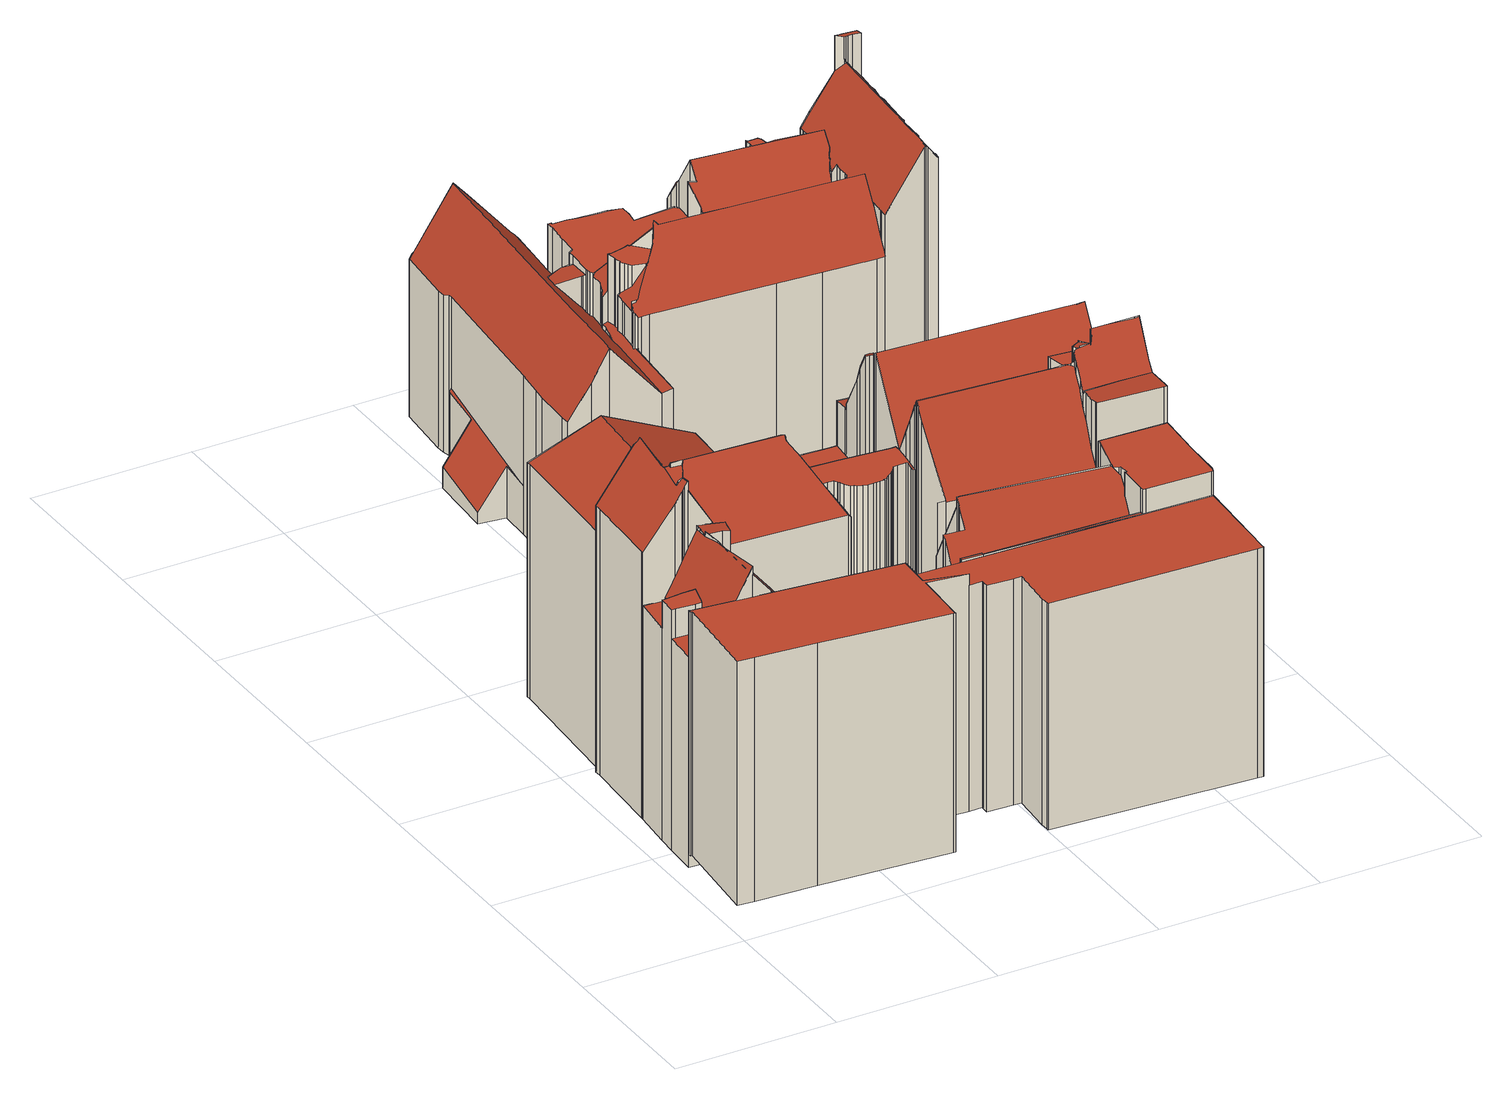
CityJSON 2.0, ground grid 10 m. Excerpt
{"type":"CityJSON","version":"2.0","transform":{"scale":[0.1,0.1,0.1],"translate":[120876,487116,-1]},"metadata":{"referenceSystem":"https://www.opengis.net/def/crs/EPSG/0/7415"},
"CityObjects":{
"building1":{"type":"Building","attributes":{"dak_type":"multiple horizontal","data_area":160.01,"data_coverage":0.941,"geconstateerd":false,"gid":17598297,"h_dak_50p":15.06,"h_dak_70p":15.69,"h_dak_max":18.51,"h_dak_min":2.1,"h_maaiveld":0.719,"kas_warenhuis":false,"lod11_replace":false,"ondergronds_type":"above ground","oorspronkelijkbouwjaar":1620,"pw_actueel":"yes","pw_bron":"ahn3","reconstructie_methode":"tudelft3d-geoflow","reconstruction_skipped":false,"rmse_lod12":1.47,"rmse_lod13":1.52,"rmse_lod22":1.3,"rn":1,"status":"Pand in gebruik","t_run":200.08,"val3dity_codes_lod12":"[]","val3dity_codes_lod13":"[]","val3dity_codes_lod22":"[]"},"children":["building1-1"]},
"building1-1":{"type":"BuildingPart","parents":["building1"],"geometry":[{"type":"Solid","lod":"2.2","boundaries":[[[[0,1,2,3,4,5,6,7,8,9,10,11,12,13,14,15,16,17,18,19,20,21,22,23,24,25]],[[26,20,19,27]],[[27,19,18,28]],[[28,18,17,29]],[[30,16,15,31]],[[32,22,21,33]],[[33,21,20,26,34]],[[35,24,23,36]],[[34,26,37,38]],[[39,13,12,40]],[[41,14,13,39]],[[29,17,16,30]],[[36,23,22,32]],[[42,4,3,43]],[[44,5,4,42]],[[31,15,14,41]],[[45,9,8,46]],[[38,37,47,48]],[[49,25,24,35]],[[50,0,25,49]],[[40,12,11,51]],[[46,8,7,52]],[[53,10,9,45]],[[51,11,10,53]],[[52,7,6,54]],[[55,1,0,50]],[[56,2,1,55]],[[43,3,2,56]],[[57,54,6,5,44]],[[48,47,54,57]],[[50,49,35,36,32,33,34,38,48,57,44,42,43,56,55]],[[40,51,53,45,46,52,54,47,37,26,27,28,29,30,31,41,39]]]],"semantics":{"surfaces":[{"type":"GroundSurface"},{"type":"WallSurface","on_footprint_edge":true},{"type":"WallSurface","on_footprint_edge":false},{"type":"RoofSurface"}],"values":[[0,1,1,1,1,1,1,1,2,1,1,1,1,1,1,1,1,2,1,1,1,1,1,1,1,1,1,1,1,2,3,3]]}}]},
"building2":{"type":"Building","attributes":{"dak_type":"slanted","data_area":138.38,"data_coverage":0.857,"geconstateerd":false,"gid":17598299,"h_dak_50p":14.81,"h_dak_70p":15.86,"h_dak_max":20.34,"h_dak_min":11.14,"h_maaiveld":-0.117,"kas_warenhuis":false,"lod11_replace":false,"ondergronds_type":"above ground","oorspronkelijkbouwjaar":1005,"pw_actueel":"yes","pw_bron":"ahn3","reconstructie_methode":"tudelft3d-geoflow","reconstruction_skipped":false,"rmse_lod12":2.49,"rmse_lod13":1.99,"rmse_lod22":0.692,"rn":1,"status":"Pand in gebruik","t_run":276.85,"val3dity_codes_lod12":"[]","val3dity_codes_lod13":"[]","val3dity_codes_lod22":"[]"},"children":["building2-1"]},
"building2-1":{"type":"BuildingPart","parents":["building2"],"geometry":[{"type":"Solid","lod":"2.2","boundaries":[[[[58,59,60,61,62,63,64,65,66,67,68,69,70,71,72,73,74,75,76,77,78,79,80,81,82,83,84,85,86,87,88,89,90,91,92,93,94,95,96,97,98,99,100]],[[101,84,83,102]],[[103,86,85,104]],[[105,106,107,108]],[[109,72,71,110]],[[111,112,113,114]],[[115,69,68,116]],[[117,118,70,69,115,119]],[[120,97,96,121]],[[122,98,97,120]],[[123,99,98,122]],[[124,63,62,125]],[[126,78,77,127]],[[128,73,72,109]],[[104,85,84,101,129]],[[129,101,130,131]],[[102,83,82,132]],[[132,82,81,133]],[[108,107,134,135]],[[136,89,88,134]],[[137,138,139,140]],[[112,65,64,141]],[[141,64,63,124,142]],[[143,87,86,103]],[[144,90,89,136]],[[116,68,67,145]],[[146,147,148,149]],[[119,115,150,151]],[[152,79,78,126]],[[153,128,154,155]],[[156,157,158,159]],[[160,161,127,162]],[[121,96,95,163]],[[164,74,73,128,153]],[[145,67,66,165]],[[166,93,92,167]],[[168,169,170,171]],[[110,71,70,118]],[[172,173,118,117]],[[162,127,77,76,170]],[[174,61,60,175]],[[176,125,62,61,174]],[[159,158,161,160]],[[151,150,177,178]],[[178,177,179,180]],[[180,179,181,182]],[[183,58,100,184]],[[185,80,79,152]],[[133,81,80,185]],[[186,187,188,189,190]],[[155,154,188,187]],[[190,189,173,172]],[[191,192,187,186]],[[193,194,195,196,197]],[[198,199,200]],[[194,193,200]],[[182,181,192,191]],[[199,198,201,202]],[[202,201,169,168]],[[203,204,205]],[[138,137,203]],[[205,204,106,105]],[[142,124,157,156]],[[206,207,175,208]],[[171,170,76,75,209,210]],[[210,209,211,212]],[[209,75,74,164]],[[212,211,213,214]],[[214,213,195,194]],[[165,66,65,112,111]],[[197,196,215]],[[114,113,215]],[[216,91,90,144]],[[167,92,91,216]],[[217,218,147,146]],[[163,95,94,219,220]],[[207,221,218,217]],[[220,219,222,223]],[[219,94,93,166]],[[223,222,204]],[[140,139,224,225]],[[208,175,60,59,226]],[[226,59,58,183]],[[225,224,227,228]],[[228,227,221,207,206]],[[149,148,229,125,176]],[[184,100,99,123]],[[131,130,229,148]],[[135,134,88,87,143]],[[114,215,196,195,213,211,209,164,153,155,187,192,181,179,177,230,145,165,111]],[[162,170,169,201,198,200,193,197,215,113,112,141,142,156,159,160]],[[230,177,150,115,116,145]],[[133,185,152,126,127,161,158,157,124,125,229,130,101,102,132]],[[173,189,188,154,128,109,110,118]],[[182,191,186,190,172,117,119,151,178,180]],[[212,214,194,200,199,202,168,171,210]],[[207,217,146,149,176,174,175]],[[106,204,222,219,166,167,216,144,136,134,107]],[[140,225,228,206,208,226,183,184,123,122,120,121,163,220,223,204,203,137]],[[138,203,205,105,108,135,143,103,104,129,131,148,147,218,221,227,224,139]]]],"semantics":{"surfaces":[{"type":"GroundSurface"},{"type":"WallSurface","on_footprint_edge":true},{"type":"WallSurface","on_footprint_edge":false},{"type":"RoofSurface"}],"values":[[0,1,1,2,1,2,1,1,1,1,1,1,1,1,1,2,1,1,2,1,2,1,1,1,1,1,2,2,1,2,2,2,1,1,1,1,2,1,2,1,1,1,2,2,2,2,1,1,1,2,2,2,2,2,2,2,2,2,2,2,2,2,2,2,1,2,1,2,2,1,2,2,1,1,2,1,2,2,1,2,2,1,1,2,2,2,1,2,1,3,3,3,3,3,3,3,3,3,3,3]]}}]},
"building3":{"type":"Building","attributes":{"dak_type":"slanted","data_area":132.57,"data_coverage":0.832,"geconstateerd":false,"gid":17598173,"h_dak_50p":18.1,"h_dak_70p":18.84,"h_dak_max":20.71,"h_dak_min":7.08,"h_maaiveld":-0.118,"kas_warenhuis":false,"lod11_replace":false,"ondergronds_type":"above ground","oorspronkelijkbouwjaar":1905,"pw_actueel":"yes","pw_bron":"ahn3","reconstructie_methode":"tudelft3d-geoflow","reconstruction_skipped":false,"rmse_lod12":1.97,"rmse_lod13":1.6,"rmse_lod22":0.291,"rn":1,"status":"Pand in gebruik","t_run":488.48,"val3dity_codes_lod12":"[]","val3dity_codes_lod13":"[]","val3dity_codes_lod22":"[]"},"children":["building3-1"]},
"building3-1":{"type":"BuildingPart","parents":["building3"],"geometry":[{"type":"Solid","lod":"2.2","boundaries":[[[[231,232,233,234,235,236,237,238,239,240,241,242,243,244,245,246,247,248,249,250,251,252,253,254,255,256,257,258,259,260,261,262,263,264,265,266,267,268,269,270,271,272,273,274,275,71,276,277,278,279,280,281,282,283,284,285,286,287,288,289,290,291,292,293,294,295,296,297,298,299,300,301,302,303,96,95,304,305,306,305,307,308]],[[309,240,239,310]],[[311,266,265,312]],[[313,255,254,314]],[[315,256,255,313]],[[316,253,252,317]],[[317,252,251,318]],[[319,250,249,320]],[[320,249,248,321]],[[321,248,247,322]],[[323,245,244,324]],[[325,238,237,326]],[[327,328,329]],[[330,288,287,328,327]],[[331,257,256,315]],[[332,286,285,333]],[[334,271,270,335]],[[314,254,253,316]],[[326,237,236,336]],[[337,234,233,338]],[[339,338,233,232,340]],[[341,267,266,311]],[[342,291,290,343]],[[344,345,346]],[[347,348,292,291,342]],[[324,244,243,349]],[[350,242,241,351]],[[352,232,231,353]],[[354,306,355]],[[356,305,306,354]],[[357,303,302,358]],[[359,235,234,337]],[[355,306,305,360]],[[340,232,352]],[[361,362,363,364]],[[349,243,242,350]],[[365,308,366]],[[367,368,369,370]],[[371,298,297,372]],[[373,374,372,375]],[[376,275,274,377]],[[378,283,282,379]],[[380,284,283,378]],[[381,280,279,382]],[[383,264,263,384]],[[379,282,281,385]],[[386,272,271,334,387]],[[388,389,390,391]],[[385,281,280,381]],[[392,261,260,393]],[[360,305,304,394]],[[395,396,397]],[[382,279,278,398]],[[399,400,401]],[[401,400,402,403]],[[404,368,367]],[[403,402,404,367]],[[405,406,374,373]],[[407,299,298,371]],[[408,409,400,399]],[[410,296,295,411,412]],[[412,411,413,414]],[[391,390,415,416]],[[417,418,419]],[[420,421,422]],[[397,396,423,424]],[[425,426,427,428,429]],[[430,431,432]],[[433,434,435,436]],[[437,438,439]],[[438,437,440,441]],[[442,443,444,445]],[[446,447,445,448]],[[448,445,444,362,361]],[[426,449,406,405,450]],[[450,405,451,452]],[[312,265,264,383]],[[453,276,71,454]],[[398,278,277,455]],[[333,285,284,380]],[[328,287,286,332]],[[416,415,395]],[[456,394,304,95,457]],[[414,413,443,442]],[[411,295,294,458]],[[459,460,461,462]],[[463,464,436,465]],[[457,95,96,466]],[[466,96,303,357]],[[467,300,299,407,468]],[[469,470,471,472]],[[470,469,473]],[[474,475,338,339]],[[476,477,478]],[[366,308,307,479]],[[353,231,308,365]],[[480,481,329]],[[336,236,235,359]],[[318,251,250,319]],[[482,483,484]],[[322,247,246,485]],[[485,246,245,323]],[[310,239,238,325]],[[455,277,276,453]],[[486,487,488]],[[477,476,431,430]],[[489,268,267,341]],[[468,407,449,426,425]],[[345,490,419]],[[491,492,394,456]],[[424,423,421,420]],[[422,421,490,345,344]],[[473,493,418,417]],[[494,259,258,495]],[[487,486,389]],[[472,471,488]],[[496,269,268,489]],[[458,294,293,497]],[[498,499,481,480]],[[343,290,289,500]],[[500,289,288,330]],[[501,499,498]],[[502,262,261,392]],[[335,270,269,496]],[[454,71,275,376]],[[503,273,272,386]],[[377,274,273,503]],[[387,334,389,388]],[[493,473,504]],[[384,263,262,502]],[[495,258,257,331]],[[393,260,259,494]],[[439,505,506]],[[507,508,509,510]],[[370,369,441,511]],[[511,441,440,508,507]],[[358,464,463]],[[512,301,300,467]],[[358,302,301,512]],[[375,372,297,296,410]],[[462,461,492,491]],[[465,436,435,460,459]],[[510,509,434,433]],[[351,241,240,309]],[[479,307,305,356]],[[364,513,404,402]],[[514,515,409,408]],[[363,513,364]],[[428,427,516,517,518]],[[452,451,516,427]],[[429,428,515,514]],[[518,517,447,519]],[[519,447,446]],[[497,293,292,348]],[[483,482,348,347]],[[520,521,475,474]],[[521,520,484]],[[417,419,490,421,423,396,395,415,390,389,486,488,471,470,473]],[[339,340,352,353,506,505,439,438,441,369,368,404,513,363,362,444,443,413,411,458,497,348,482,484,520,474]],[[445,447,517,516,451,405,373,375,410,412,414,442]],[[379,522,346,345,419,418,493,504,523,524,525,526,333,380,378]],[[449,407,371,372,374,406]],[[398,455,453,454,376,377,503,386,387,388,391,416,395,397,424,420,422,344,346,522,379,385,381,382]],[[527,528,529,487,389,334,335,496,489]],[[430,530,472,488,487,529,528,527,489,341,531,532,533,478,477]],[[327,329,481,499,501,534,392,393,494,495,331,315,313,314,316,317,318,319,320,321,322,485,323,324,349,350,351,309,310,325,326,336,359,337,338,475,521,484,483,347,342,343,500,330]],[[524,523,504,473,469,472,530,430,432,535,536,537,538,498,480,329,328,332,333,526,525]],[[476,478,533,532,531,341,311,312,383,384,502,392,534,501,498,538,537,536,535,432,431]],[[409,515,428,518,519,446,448,361,364,402,400]],[[506,353,365,366,479,356,354,355,360,394,492,461,460,435,434,509,508,440,437,439]],[[462,491,456,457,466,357,358,463,465,459]],[[403,367,370,511,507,510,433,436,464,358,512,467,468,425,429,514,408,399,401]],[[452,427,426,450]]]],"semantics":{"surfaces":[{"type":"GroundSurface"},{"type":"WallSurface","on_footprint_edge":true},{"type":"WallSurface","on_footprint_edge":false},{"type":"RoofSurface"}],"values":[[0,1,1,1,1,1,1,1,1,1,1,1,2,1,1,1,1,1,1,1,1,1,1,2,1,1,1,1,1,1,1,1,1,1,2,1,1,2,1,2,1,1,1,1,1,1,1,2,1,1,1,2,1,2,2,2,2,2,1,2,1,2,2,2,2,2,2,2,2,2,2,2,2,2,2,2,1,1,1,1,1,2,1,2,1,2,2,1,1,1,2,2,2,2,1,1,2,1,1,2,1,1,1,1,2,2,1,2,2,2,2,2,2,1,2,2,1,1,2,1,1,2,1,1,1,1,1,2,2,1,1,1,2,2,2,2,2,1,1,1,2,2,2,1,1,2,2,2,2,2,2,2,2,1,2,2,2,3,3,3,3,3,3,3,3,3,3,3,3,3,3,3,3]]}}]},
"building4":{"type":"Building","attributes":{"dak_type":"slanted","data_area":224.18,"data_coverage":0.897,"geconstateerd":false,"gid":17597511,"h_dak_50p":15.07,"h_dak_70p":15.88,"h_dak_max":18.97,"h_dak_min":2.11,"h_maaiveld":0.057,"kas_warenhuis":false,"lod11_replace":false,"ondergronds_type":"above ground","oorspronkelijkbouwjaar":1005,"pw_actueel":"yes","pw_bron":"ahn3","reconstructie_methode":"tudelft3d-geoflow","reconstruction_skipped":false,"rmse_lod12":2.66,"rmse_lod13":3.44,"rmse_lod22":0.297,"rn":1,"status":"Pand in gebruik","t_run":385.33,"val3dity_codes_lod12":"[]","val3dity_codes_lod13":"[]","val3dity_codes_lod22":"[]"},"children":["building4-1"]},
"building4-1":{"type":"BuildingPart","parents":["building4"],"geometry":[{"type":"Solid","lod":"2.2","boundaries":[[[[539,540,541,542,543,544,545,546,547,548,549,550,551,552,553,554,555,556,557,558,559,560,561,562,563,564,565,566,567,568,569,570,571,572,573,574,575,576,577,578,579,580,581,582,583,584,585,586,587,588,589,590,591]],[[592,545,544,593,594]],[[595,567,566,596]],[[597,595,598,599]],[[600,599,598,601,602]],[[603,563,562,604]],[[605,564,563,603]],[[606,591,590,607]],[[608,549,548,609]],[[610,577,576,611]],[[609,548,547,612]],[[613,571,570,614]],[[615,578,577,610]],[[616,540,539,617]],[[618,550,549,608]],[[619,585,584,620]],[[612,547,546,621]],[[621,546,545,592]],[[622,553,552,623]],[[624,623,552,551,625]],[[596,566,565,626]],[[626,565,564,605]],[[625,551,550,618]],[[627,628,623,624]],[[629,554,553,622]],[[630,572,571,613]],[[607,590,589,631]],[[631,589,588,632]],[[633,556,555,634]],[[611,576,575,635]],[[620,584,583,636]],[[637,558,557,638]],[[636,583,582,639]],[[640,641,560,559,642]],[[643,587,586,644]],[[645,646,644,647]],[[632,588,587,643]],[[634,555,554,629]],[[648,579,578,615]],[[649,581,580,650]],[[650,580,579,648]],[[635,575,574,651]],[[638,557,556,633]],[[652,653,654,655]],[[656,657,646,645]],[[647,644,586,585,619]],[[658,541,540,616]],[[659,543,542,660]],[[660,542,541,658]],[[617,539,591,606]],[[661,662,599,600]],[[602,601,663,664]],[[664,663,665,666]],[[667,668,662,661]],[[669,670,668,667]],[[671,672,670,669]],[[614,570,569,672,671]],[[639,582,581,649]],[[673,674,675,657,656]],[[676,677,674,673]],[[655,654,675,674]],[[677,676,678]],[[679,568,567,595,597]],[[594,593,680,681]],[[593,544,543,659]],[[682,573,572,630]],[[651,574,573,682]],[[666,665,641,640]],[[683,561,560,641]],[[604,562,561,683]],[[672,569,568,679]],[[681,680,628,627]],[[684,637,653,652]],[[642,559,558,637,684]],[[625,618,608,609,612,621,592,685,686]],[[634,629,622,623,628,680,593,659,660,658,616,617,606,607,631,632,643,644,646,657,675,654,653,637,638,633]],[[594,681,627,624,625,686,685,592]],[[649,687,688,689,690,614,671,669,667,639]],[[651,682,630,613,614,690,689,688,687,649,650,648,615,610,611,635]],[[604,683,641,665,663,601,598,595,596,626,605,603]],[[691,692,693,678,676,673,656,645,647,619,620,636,639,667,661,600,602,664]],[[672,679,597,599,662,668,670]],[[642,684,652,655,674,677,678,693,692,691,664,666,640]]]],"semantics":{"surfaces":[{"type":"GroundSurface"},{"type":"WallSurface","on_footprint_edge":true},{"type":"WallSurface","on_footprint_edge":false},{"type":"RoofSurface"}],"values":[[0,1,1,2,2,1,1,1,1,1,1,1,1,1,1,1,1,1,1,1,1,1,1,2,1,1,1,1,1,1,1,1,1,1,1,2,1,1,1,1,1,1,1,2,2,1,1,1,1,1,2,2,2,2,2,2,1,1,2,2,2,2,1,2,1,1,1,2,1,1,1,2,2,1,3,3,3,3,3,3,3,3,3]]}}]},
"building5":{"type":"Building","attributes":{"dak_type":"slanted","data_area":269.65,"data_coverage":0.831,"geconstateerd":false,"gid":17598532,"h_dak_50p":14.29,"h_dak_70p":15.62,"h_dak_max":22,"h_dak_min":2.66,"h_maaiveld":0.9,"kas_warenhuis":false,"lod11_replace":false,"ondergronds_type":"above ground","oorspronkelijkbouwjaar":1905,"pw_actueel":"yes","pw_bron":"ahn3","reconstructie_methode":"tudelft3d-geoflow","reconstruction_skipped":false,"rmse_lod12":2.62,"rmse_lod13":2.63,"rmse_lod22":0.707,"rn":1,"status":"Pand in gebruik","t_run":697.75,"val3dity_codes_lod12":"[]","val3dity_codes_lod13":"[]","val3dity_codes_lod22":"[]"},"children":["building5-1"]},
"building5-1":{"type":"BuildingPart","parents":["building5"],"geometry":[{"type":"Solid","lod":"2.2","boundaries":[[[[694,695,696,697,698,699,700,701,702,703,704,705,706,707,708,709,710,711,712,713,714,715,716,717,718,719,720,721,722,723,724,725,726,727,728,729,730,731,732,733,734,735,736,737,738,739,740,741,742,743,744,745,746,747,748,749,750,751,752,753,754,755,756,757,758,759,760,761,762,763,764,765,766,767,768,769,770,771,772]],[[773,709,708,774]],[[775,746,745,776]],[[777,778,738,737,779]],[[780,710,709,773]],[[781,711,710,780]],[[782,724,723,783]],[[784,721,720,785]],[[786,756,755,787]],[[788,765,764,789]],[[790,759,758,791]],[[776,745,744,792]],[[793,701,700,794]],[[795,796,707,706,797]],[[798,799,800,801]],[[802,748,747,803]],[[804,805,806,807]],[[808,713,712,809]],[[810,714,713,808,811]],[[812,718,717,813]],[[809,712,711,781]],[[814,815,778,777]],[[816,740,739,817]],[[818,819,820]],[[821,822,823]],[[824,704,703,825]],[[825,703,702,826]],[[827,705,704,824]],[[797,706,705,827]],[[774,708,707,796]],[[828,829,830,831]],[[832,698,697,833]],[[834,835,836]],[[837,838,839,840,841]],[[838,742,741,842]],[[826,702,701,793]],[[794,700,699,843]],[[844,845,846]],[[847,848,849,850]],[[851,852,853]],[[854,855,856,857]],[[858,734,733,859]],[[850,849,770,769,860]],[[861,862,848,847]],[[863,864,862,861]],[[865,771,770,849]],[[864,863,846]],[[866,867,868,869]],[[870,871,872,873]],[[873,872,874,875]],[[860,769,768,876]],[[876,768,767,877]],[[878,763,762,879]],[[877,767,766,880]],[[880,766,765,788]],[[881,882,871,870]],[[883,732,731,884]],[[885,886,884,887]],[[779,737,736,888,889]],[[890,735,734,858,891]],[[892,893,894,895]],[[792,744,743,896]],[[817,739,738,778]],[[896,743,742,838,837]],[[822,821,897,898]],[[899,900,901,902]],[[903,904,886,885]],[[891,858,905,906]],[[906,905,907,908]],[[909,910,819,818]],[[911,912,913,914]],[[914,913,915]],[[916,833,697,696,917]],[[918,719,718,812]],[[785,720,719,918]],[[917,696,695,919]],[[920,694,772,921]],[[922,923,924,925]],[[926,927,928,929]],[[930,931,932,933]],[[934,935,815,814]],[[889,888,910,909]],[[888,736,735,890]],[[893,892,853]],[[936,937,938,939]],[[939,938,940,941,942]],[[943,816,944,945]],[[946,947,915]],[[841,840,799,798]],[[811,808,796,795]],[[948,949,950,951]],[[952,953,954]],[[955,956,957,958,959]],[[960,961,962]],[[963,964,965,966]],[[929,928,967,834]],[[968,969,970,971]],[[972,973,974,975]],[[951,950,973,972]],[[813,717,716,976]],[[921,772,771,865]],[[976,716,715,977]],[[978,979,927,926]],[[980,727,726,981]],[[982,983,912,911]],[[984,985,986,987]],[[801,800,988,989]],[[989,988,803,990]],[[990,803,747,746,775]],[[840,839,991]],[[992,751,750,993]],[[994,749,748,802]],[[995,753,752,996]],[[997,998,754,753,995]],[[843,699,698,832]],[[999,1000,1001,1002]],[[1002,1001,1003,1004]],[[1005,1006,1007]],[[1004,1003,1006,1005]],[[977,715,714,810]],[[845,844,961,960]],[[1008,1009,1010]],[[869,868,1009,1008]],[[975,974,1000,999]],[[1011,1012,954]],[[971,970,953,952]],[[1013,852,851,969,968]],[[852,1013,1014]],[[859,733,732,883]],[[1015,1016,867,866]],[[787,755,754,998]],[[987,986,998,997]],[[835,834,967,964,963]],[[966,965,833,916]],[[1017,1018,1019,855,854]],[[791,758,757,985,984]],[[1020,760,759,790]],[[919,695,694,920]],[[1021,1022,1023]],[[1022,1021,935,934]],[[945,944,947,946]],[[842,741,740,816,943]],[[996,752,751,992]],[[1024,1025,949,948]],[[1025,1026,805,804]],[[908,907,1026,1025,1024]],[[933,932,1027]],[[1028,1029,882,881]],[[1029,1028,1030]],[[983,982,1031]],[[1032,725,724,782]],[[1033,1034,1035]],[[1036,1037,1038,1039]],[[1040,1041,956,955]],[[1042,1043,1041,1040]],[[941,940,931,930]],[[942,941,957,956]],[[895,894,1043,1042]],[[1044,1045,923,922]],[[831,830,1046,1047,1048]],[[1048,1047,1045,1044]],[[1049,1050,1051]],[[855,1019,1052,1053]],[[1053,1052,1050,1049]],[[898,897,1054,856]],[[857,856,1054,1037,1036]],[[875,874,1016,1015]],[[1055,730,729,1056]],[[959,958,829,828]],[[1034,1057,1058,1059]],[[1039,1038,1057,1034,1033]],[[1060,1061,1018,1017]],[[902,901,1061,1060]],[[783,723,722,1062]],[[1062,722,721,784]],[[789,764,763,878]],[[1063,761,760,1020]],[[1064,1065,900,899]],[[981,726,725,1032,1066]],[[1066,1032,1065,1064]],[[1067,728,727,980]],[[1056,729,728,1067]],[[887,884,731,730,1055]],[[1047,1046,979,978]],[[807,806,904,903]],[[925,924,1012,1011]],[[1059,1058,937,936]],[[879,762,761,1063]],[[985,757,756,786]],[[993,750,749,994]],[[841,798,801,989,990,775,776,792,896,837]],[[808,809,781,780,773,774,796]],[[879,1063,1020,790,791,984,987,997,995,996,992,993,994,802,803,988,800,799,840,991,1068,1069,1070,876,877,880,788,789,878]],[[810,811,795,797,827,824,825,826,793,1071,1072,1073,1074,785,918,812,813,976,977]],[[919,920,921,865,849,848,862,864,846,845,1014,1013,968,971,952,954,1075,1076,836,835,963,966,916,917]],[[1022,934,814,777,779,889,909,818,820,1023]],[[935,1021,1023,820,819,910,888,890,891,906,908,1024,948,1077,1078,1079,1080,1081,911,914,915,947,944,816,817,778,815]],[[1029,1030,1031,982,911,1081,1080,1079,1078,1077,948,951,972,975,999,1082,1083,1084,1085,871,882]],[[923,1045,1047,978,926,929,834,836,1076,1075,954,1012,924]],[[1048,1044,922,925,1011,954,953,970,969,851,853,892,895,1042,1040,955,959,828,831]],[[898,856,855,1053,1049,1051,823,822]],[[1016,874,872,871,1085,1084,1083,1082,999,1002,1004,1005,1007,1086,1010,1009,868,867]],[[1087,1035,893,853,852,1014,845,960,962,1008,1010,1086,1007,1006,1003,1088]],[[1059,936,939,942,956,1041,1043,894,893,1035,1034]],[[932,931,940,938,937,1058,1057,1038,1037,1054,897,821,823,1051,1050,1052,1019,1018,1061,901,900,1065,1032,782,783,1062,784,785,1074,1073,1072,1071,793,794,1089,1090,1091,1027]],[[904,806,805,1026,907,905,858,859,883,884,886]],[[873,875,1015,866,869,1008,962,961,844,846,863,861,847,850,860,876,1070,1069,1068,991,839,838,842,943,945,946,915,913,912,983,1031,1030,1028,881,870]],[[979,1046,830,829,958,957,941,930,933,1027,1091,1090,1089,794,843,832,833,965,964,967,928,927]],[[807,903,885,887,1055,1056,1067,980,981,1066,1064,899,902,1060,1017,854,857,1036,1039,1033,1035,1087,1088,1003,1001,1000,974,973,950,949,1025,804]],[[985,786,787,998,986]]]],"semantics":{"surfaces":[{"type":"GroundSurface"},{"type":"WallSurface","on_footprint_edge":true},{"type":"WallSurface","on_footprint_edge":false},{"type":"RoofSurface"}],"values":[[0,1,1,1,1,1,1,1,1,1,1,1,1,1,2,1,2,1,1,1,1,2,1,2,2,1,1,1,1,1,2,1,2,2,1,1,1,2,2,2,2,1,1,2,2,1,2,2,2,2,1,1,1,1,1,2,1,2,1,1,2,1,1,1,2,2,2,2,2,2,2,2,1,1,1,1,1,2,2,2,2,2,1,2,2,2,2,2,2,2,2,2,2,2,2,2,2,2,2,1,1,1,2,1,2,2,2,2,1,2,1,1,1,1,1,2,2,2,2,1,2,2,2,2,2,2,2,2,1,2,1,2,2,2,2,1,1,1,2,2,2,1,1,2,2,2,2,2,2,2,1,2,2,2,2,2,2,2,2,2,2,2,2,2,2,2,2,1,2,2,2,2,2,1,1,1,1,2,1,2,1,1,1,2,2,2,2,1,1,1,3,3,3,3,3,3,3,3,3,3,3,3,3,3,3,3,3,3,3,3]]}}]}
},
"vertices":[
[19,22,17],[9,23,17],[14,81,17],[13,81,17],[13,83,17],[14,83,17],[142,74,17],[324,62,17],[326,62,17],[323,4,17],[323,2,17],[319,2,17],[194,10,17],[194,11,17],[194,16,17],[196,42,17],[191,42,17],[175,43,17],[175,47,17],[175,48,17],[167,48,17],[141,50,17],[139,15,17],[139,14,17],[138,14,17],[57,20,17],[167,48,158],[175,48,158],[175,47,158],[175,43,158],[191,42,158],[196,42,158],[139,15,166],[141,50,166],[167,48,165],[138,14,166],[139,14,166],[141,53,157],[141,53,166],[194,11,158],[194,10,158],[194,16,158],[13,83,169],[13,81,169],[14,83,169],[323,4,160],[326,62,161],[142,73,157],[142,73,166],[57,20,168],[19,22,169],[319,2,160],[324,62,161],[323,2,160],[142,74,157],[9,23,169],[14,81,169],[142,74,166],
[325,62,9],[286,65,9],[284,65,9],[189,71,9],[176,72,9],[88,78,9],[62,80,9],[51,80,9],[35,81,9],[27,82,9],[13,83,9],[14,103,9],[15,115,9],[17,140,9],[29,139,9],[30,139,9],[48,138,9],[49,138,9],[66,136,9],[92,135,9],[104,134,9],[124,133,9],[143,131,9],[141,100,9],[140,96,9],[142,96,9],[177,94,9],[190,93,9],[190,99,9],[190,100,9],[190,102,9],[192,128,9],[194,128,9],[207,127,9],[241,125,9],[287,122,9],[289,122,9],[328,119,9],[330,119,9],[330,116,9],[328,88,9],[327,65,9],[326,62,9],[177,94,122],[142,96,122],[190,99,173],[190,93,163],[281,95,176],[281,95,175],[192,102,173],[192,102,179],[29,139,142],[17,140,142],[51,80,187],[51,80,182],[51,82,182],[51,82,187],[14,103,141],[13,83,140],[15,115,159],[15,115,141],[14,103,159],[330,116,176],[330,119,176],[328,88,176],[327,65,176],[88,78,123],[176,72,122],[104,134,123],[92,135,123],[30,139,142],[177,94,163],[177,92,122],[177,92,161],[140,96,122],[141,100,122],[190,102,173],[190,102,179],[192,128,128],[285,92,175],[285,92,171],[286,92,170],[286,92,175],[62,80,169],[88,78,138],[190,100,176],[194,128,128],[27,82,141],[189,73,159],[189,73,129],[176,74,129],[176,74,159],[16,103,141],[16,103,159],[124,133,122],[30,139,144],[30,135,142],[30,135,144],[88,80,138],[88,80,123],[91,125,123],[91,125,136],[92,131,135],[92,131,123],[92,135,135],[328,119,176],[48,138,179],[35,81,157],[287,122,128],[241,125,128],[65,133,182],[65,133,167],[66,136,166],[66,136,182],[17,115,159],[17,115,141],[189,71,159],[284,65,160],[176,72,159],[28,102,141],[28,102,159],[32,102,150],[32,102,159],[33,105,151],[33,105,159],[325,62,176],[326,62,176],[143,131,122],[32,116,159],[32,116,149],[32,116,141],[28,116,141],[28,116,159],[36,116,159],[36,116,157],[49,128,185],[49,128,183],[49,128,182],[50,116,184],[50,116,185],[59,127,174],[59,127,183],[51,128,183],[64,127,168],[64,127,182],[282,94,175],[282,95,175],[282,95,176],[284,67,175],[284,67,160],[284,65,175],[49,138,181],[49,138,184],[49,136,182],[49,136,184],[49,134,182],[49,134,184],[50,110,184],[207,127,128],[189,72,159],[189,72,127],[289,122,128],[289,122,175],[284,67,128],[289,120,132],[289,120,175],[286,86,160],[286,86,175],[286,65,175],[285,86,160],[285,86,175],[176,74,122],[27,83,141],
[196,156,9],[196,157,9],[196,158,9],[195,158,9],[195,160,9],[196,166,9],[195,166,9],[190,166,9],[187,166,9],[185,163,9],[184,162,9],[183,161,9],[180,159,9],[178,157,9],[176,157,9],[176,156,9],[173,156,9],[171,156,9],[169,156,9],[166,156,9],[163,157,9],[160,158,9],[159,159,9],[157,160,9],[155,163,9],[154,166,9],[153,166,9],[153,167,9],[152,169,9],[148,169,9],[143,169,9],[143,166,9],[142,156,9],[141,142,9],[141,132,9],[141,131,9],[140,132,9],[69,136,9],[60,137,9],[58,137,9],[44,138,9],[42,138,9],[41,138,9],[40,138,9],[36,138,9],[17,141,9],[20,192,9],[20,196,9],[22,196,9],[43,195,9],[45,194,9],[46,194,9],[47,194,9],[48,194,9],[76,192,9],[85,192,9],[141,188,9],[144,188,9],[147,188,9],[164,187,9],[196,184,9],[199,184,9],[268,180,9],[289,178,9],[290,178,9],[333,175,9],[333,173,9],[332,160,9],[332,153,9],[331,141,9],[331,140,9],[331,137,9],[330,121,9],[288,122,9],[198,128,9],[193,128,9],[196,151,9],[196,154,9],[185,163,166],[187,166,166],[141,131,166],[141,132,166],[155,163,166],[157,160,166],[154,166,166],[159,159,166],[160,158,166],[163,157,166],[166,156,166],[169,156,166],[171,156,166],[173,156,166],[176,157,166],[178,157,166],[190,166,166],[195,166,166],[141,188,166],[141,188,162],[141,186,166],[144,188,166],[153,166,166],[85,192,162],[76,192,162],[44,138,207],[58,137,184],[196,166,166],[195,158,166],[196,158,166],[196,158,206],[196,157,207],[140,132,167],[196,184,166],[164,187,166],[43,166,210],[43,166,208],[44,174,210],[199,184,166],[199,184,159],[180,159,166],[183,161,166],[184,162,166],[196,157,208],[196,156,210],[193,128,161],[193,128,160],[198,128,161],[330,121,199],[331,137,198],[195,160,166],[198,128,160],[294,155,215],[294,155,200],[294,152,205],[294,152,216],[196,154,207],[196,154,206],[294,151,217],[294,151,208],[291,151,208],[291,151,216],[332,160,82],[333,173,82],[332,173,198],[332,173,82],[333,173,198],[36,138,201],[40,138,207],[47,194,209],[46,194,211],[48,194,207],[43,195,207],[22,196,178],[141,142,166],[142,156,166],[45,194,209],[42,138,210],[44,138,213],[44,144,212],[44,144,207],[42,145,207],[42,145,210],[143,169,166],[148,169,166],[288,122,157],[41,146,207],[43,162,207],[43,162,209],[20,196,175],[301,151,219],[301,151,216],[301,151,218],[294,151,216],[294,151,218],[294,151,207],[330,160,198],[330,160,82],[332,153,82],[302,152,219],[302,152,216],[333,175,198],[290,178,160],[290,178,199],[290,176,164],[290,176,199],[41,145,207],[41,145,208],[45,166,207],[45,166,205],[44,166,207],[43,165,209],[43,165,207],[43,165,210],[43,164,207],[43,164,209],[329,153,225],[329,153,205],[303,155,205],[303,155,215],[303,155,224],[116,159,210],[116,159,208],[116,161,208],[290,143,204],[290,143,195],[289,138,187],[289,138,196],[288,150,208],[288,150,209],[285,151,209],[290,150,207],[290,150,210],[293,161,199],[293,161,190],[293,157,197],[293,157,199],[299,161,214],[299,161,199],[293,157,215],[329,153,82],[330,160,203],[305,161,199],[305,161,203],[17,141,175],[17,140,175],[20,192,175],[288,122,199],[328,119,199],[289,178,160],[289,135,198],[289,135,181],[288,128,167],[288,128,198],[312,138,198],[312,138,197],[289,138,198],[330,119,199],[331,141,205],[332,153,225],[48,164,210],[48,164,207],[55,163,207],[55,163,210],[48,166,207],[197,165,193],[197,165,166],[116,158,208],[116,158,209],[116,158,207],[196,151,201],[141,184,169],[141,184,166],[199,182,163],[199,182,166],[199,180,166],[176,156,166],[51,156,207],[51,156,197],[54,162,207],[69,136,167],[43,166,207],[288,123,199],[288,123,158],[48,166,200],[152,169,166],[153,167,166],[60,137,181],[268,180,160],[141,183,170],[141,183,166],[147,188,166],[143,172,166],[143,166,166],[41,138,208],[48,169,201],[285,151,208],[278,151,209],[290,149,214],[290,149,206],[290,148,203],[290,148,212],[290,150,215],[331,140,203],[294,152,206],[303,154,224],[303,154,215],[303,155,199],[299,160,199],[299,160,215],[299,161,215],[198,171,183],[198,171,166],[46,193,211],[63,182,180],[71,188,169],[72,189,167],[73,190,166],[68,138,169],[65,140,173],[58,148,185],[114,160,210],[139,132,169],[130,143,184],[122,152,198],[143,171,166],[118,162,206],[121,165,201],[129,172,189],[135,177,180],
[165,206,11],[164,189,11],[164,187,11],[147,188,11],[145,188,11],[121,189,11],[63,193,11],[22,196,11],[20,196,11],[21,197,11],[26,278,11],[26,281,11],[70,278,11],[126,274,11],[142,273,11],[148,273,11],[171,271,11],[191,270,11],[207,269,11],[211,269,11],[281,264,11],[334,260,11],[340,260,11],[346,260,11],[351,259,11],[351,258,11],[350,251,11],[349,234,11],[347,234,11],[337,235,11],[336,219,11],[334,185,11],[333,177,11],[333,175,11],[277,179,11],[209,184,11],[208,184,11],[207,184,11],[207,186,11],[208,186,11],[209,186,11],[208,191,11],[209,194,11],[211,227,11],[210,227,11],[210,228,11],[208,228,11],[205,228,11],[174,230,11],[170,230,11],[168,230,11],[167,230,11],[166,229,11],[63,193,176],[121,189,119],[121,189,150],[347,234,32],[349,234,31],[347,234,138],[337,237,33],[337,237,138],[337,237,171],[339,243,33],[339,243,161],[351,259,31],[346,260,32],[351,258,31],[166,229,119],[167,230,119],[26,278,157],[21,197,158],[207,186,148],[207,184,148],[20,196,158],[333,177,147],[334,185,147],[208,186,148],[164,189,119],[165,206,119],[26,281,157],[208,228,199],[210,228,199],[22,196,159],[142,273,119],[126,274,119],[126,274,150],[70,278,175],[350,251,31],[126,273,150],[126,273,119],[148,273,120],[333,175,147],[168,230,119],[170,230,119],[191,270,120],[171,271,120],[208,184,148],[210,227,199],[211,269,120],[207,269,120],[211,227,199],[334,260,146],[334,260,33],[281,264,147],[174,230,119],[205,228,120],[206,235,188],[206,235,120],[205,228,199],[209,186,148],[209,194,148],[208,191,148],[209,184,148],[211,268,148],[211,268,120],[210,259,120],[210,259,149],[208,242,175],[208,242,120],[164,187,119],[145,188,119],[147,188,119],[333,225,190],[333,225,140],[336,252,33],[336,252,147],[335,257,33],[335,257,146],[331,219,199],[331,219,141],[333,219,199],[333,219,141],[336,219,199],[336,219,141],[210,257,152],[210,257,149],[210,257,120],[231,252,158],[231,252,149],[249,257,148],[337,235,138],[121,191,119],[121,191,150],[277,179,147],[340,260,33],[211,269,148],[63,195,176],[70,276,175],[261,190,147],[275,189,147],[293,188,147],[332,185,147],[294,254,148],[279,255,148],[266,256,148],
[249,401,19],[173,406,19],[168,406,19],[166,406,19],[165,406,19],[162,361,19],[155,361,19],[124,363,19],[113,364,19],[99,365,19],[99,371,19],[101,396,19],[102,405,19],[103,420,19],[104,440,19],[87,442,19],[90,485,19],[107,484,19],[109,511,19],[110,511,19],[110,513,19],[109,518,19],[109,523,19],[112,560,19],[114,560,19],[115,560,19],[138,558,19],[147,558,19],[172,556,19],[175,556,19],[175,552,19],[172,511,19],[172,510,19],[181,510,19],[187,509,19],[199,508,19],[205,508,19],[214,507,19],[228,507,19],[232,506,19],[241,506,19],[280,503,19],[288,503,19],[289,502,19],[295,502,19],[303,502,19],[320,500,19],[326,500,19],[341,499,19],[344,499,19],[345,499,19],[346,499,19],[354,498,19],[354,493,19],[353,481,19],[353,477,19],[352,470,19],[355,470,19],[359,469,19],[365,469,19],[365,466,19],[365,465,19],[363,443,19],[361,443,19],[357,443,19],[353,444,19],[351,444,19],[350,439,19],[348,400,19],[348,399,19],[346,399,19],[346,397,19],[345,394,19],[339,395,19],[338,395,19],[337,395,19],[314,397,19],[309,397,19],[276,399,19],[87,442,26],[104,440,51],[354,498,221],[346,499,221],[295,502,169],[295,502,145],[289,502,169],[90,485,32],[107,484,57],[175,552,116],[175,556,116],[147,558,148],[138,558,158],[363,443,37],[365,465,37],[346,397,197],[346,399,197],[353,444,191],[357,443,186],[345,499,221],[124,363,158],[155,361,122],[103,420,118],[103,420,49],[102,405,117],[345,494,222],[345,494,206],[346,494,205],[346,494,222],[353,481,195],[354,493,195],[239,495,146],[239,495,66],[213,493,67],[213,493,146],[110,511,62],[109,511,60],[110,513,119],[110,511,119],[114,560,120],[112,560,117],[296,500,169],[296,500,147],[320,500,144],[303,502,144],[288,498,169],[288,498,151],[287,485,169],[162,461,123],[162,461,142],[146,462,141],[99,371,118],[99,365,118],[113,364,139],[101,396,117],[167,432,166],[167,432,124],[168,429,124],[168,429,166],[165,406,124],[166,406,124],[165,411,145],[165,411,151],[168,411,151],[341,499,221],[341,499,199],[344,494,205],[344,494,208],[344,494,222],[326,500,178],[162,361,123],[315,421,169],[315,421,182],[315,413,169],[314,401,169],[314,401,151],[314,397,143],[314,397,169],[190,431,166],[190,431,180],[181,441,166],[165,475,147],[165,475,142],[165,461,142],[165,461,146],[241,506,65],[232,506,65],[337,395,205],[314,402,169],[314,402,153],[315,411,169],[315,411,166],[309,397,143],[317,444,169],[317,444,157],[313,439,156],[313,439,165],[315,457,165],[315,457,158],[318,457,158],[318,457,169],[317,451,158],[317,451,169],[338,395,206],[339,395,205],[348,399,194],[348,400,194],[345,394,197],[316,461,167],[316,461,163],[228,507,65],[214,507,66],[214,506,146],[214,506,66],[214,507,146],[288,503,145],[288,503,169],[280,503,145],[241,506,145],[180,442,166],[180,442,165],[177,441,161],[177,441,166],[344,499,221],[163,461,122],[163,461,142],[170,506,147],[170,506,118],[169,494,118],[169,494,147],[214,500,146],[214,500,66],[241,502,66],[241,502,151],[241,496,66],[241,496,160],[288,502,169],[288,502,146],[320,474,181],[320,474,171],[320,477,170],[320,477,177],[320,482,170],[166,406,143],[168,406,143],[115,560,121],[173,406,143],[249,401,143],[276,399,143],[170,424,166],[170,424,151],[171,422,153],[171,422,166],[166,423,145],[166,423,124],[166,421,124],[166,421,145],[163,436,123],[163,436,120],[160,424,122],[160,424,123],[297,492,169],[297,492,159],[165,443,142],[165,443,119],[164,442,119],[164,442,141],[163,439,120],[163,439,123],[163,439,140],[320,500,169],[320,497,148],[320,497,169],[320,496,169],[320,496,150],[240,479,183],[240,479,146],[240,472,145],[240,472,173],[181,421,167],[181,421,166],[180,420,166],[166,439,166],[166,439,143],[166,439,124],[167,434,124],[167,434,166],[316,428,172],[316,428,169],[316,430,169],[164,408,146],[164,408,123],[165,408,123],[165,408,145],[165,411,124],[189,430,182],[189,430,166],[186,425,166],[186,425,174],[235,473,174],[235,473,145],[238,464,145],[238,464,162],[109,523,117],[109,518,117],[166,428,146],[166,428,124],[181,510,147],[172,510,147],[320,468,173],[320,468,171],[361,443,181],[361,443,37],[358,454,37],[358,454,185],[349,494,201],[349,494,222],[354,493,222],[345,493,206],[355,470,192],[352,470,195],[353,477,195],[365,469,178],[359,469,186],[365,466,178],[365,466,37],[238,462,159],[238,462,145],[240,457,145],[240,457,158],[241,451,145],[241,451,158],[242,448,157],[242,448,150],[247,443,157],[311,435,162],[311,435,156],[308,439,156],[179,420,166],[179,420,165],[190,431,184],[192,429,182],[317,446,169],[317,446,157],[165,479,147],[165,479,121],[165,475,120],[351,444,194],[298,490,160],[298,490,169],[295,485,169],[241,493,163],[241,493,146],[241,493,67],[159,422,123],[318,464,169],[318,464,168],[318,465,169],[318,465,170],[172,511,115],[166,455,146],[166,455,144],[167,455,146],[165,459,146],[165,459,119],[165,457,119],[165,457,146],[167,439,166],[167,439,146],[168,439,166],[168,439,146],[169,426,166],[169,426,149],[167,428,124],[167,428,147],[167,428,166],[158,476,141],[158,476,129],[147,471,141],[163,475,123],[163,475,142],[165,461,119],[205,508,147],[199,508,147],[166,455,119],[166,447,118],[166,447,144],[168,481,147],[168,481,118],[172,556,119],[350,439,194],[170,511,147],[170,511,118],[172,511,147],[187,509,147],[339,401,206],[339,400,206],[338,398,206],[125,373,158],[127,408,158],[135,514,158],[138,557,158],[172,414,155],[169,411,151],[263,478,182],[286,476,182],[287,476,182],[291,476,182],[301,475,182],[286,459,158],[304,458,158],[307,458,158],[310,458,158],[307,439,156],[179,454,146],[239,451,145],[155,362,122],[159,414,123],[159,421,123]
]}
